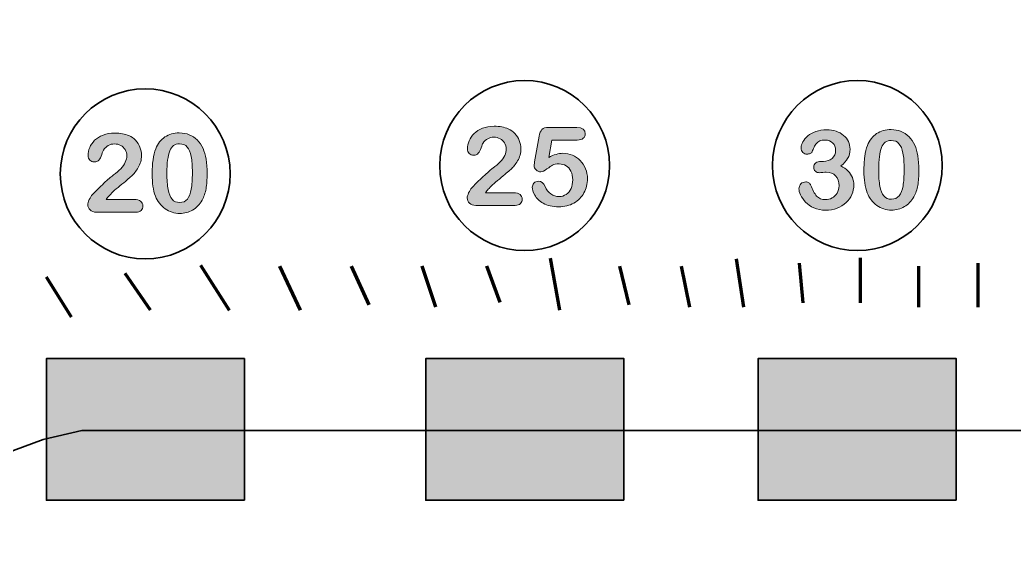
# Model space of a CAD drawing. Header units: inches. Extents: x 4.6 to 20.9, y -20.8 to -6.4.
# Drawn here: x 8.3 to 11.813, y -10.14 to -8.247 of the extents above; entities that cross this region are included whole.
import ezdxf

# ---------------------------------------------------------------- set-up
doc = ezdxf.new("R2010")
doc.units = ezdxf.units.IN
doc.header["$MEASUREMENT"] = 0
for name, color, linetype in [('Decorations', 7, 'Continuous'), ('Gold Things', 7, 'Continuous'), ('Parts Outlines', 7, 'Continuous'), ('Text', 7, 'Continuous')]:
    doc.layers.add(name, color=color, linetype=linetype)

# ---------------------------------------------------------------- blocks, each defined once
blk = doc.blocks.new('block 8')
at = {"layer": 'Decorations', "true_color": 0x231f20}
h = blk.add_hatch(color=179, dxfattribs=at)
h.dxf.hatch_style = 2
edge = h.paths.add_edge_path()
edge.add_spline(control_points=[(8.6054, -8.8807), (8.6054, -8.8807), (8.7043, -8.8807), (8.7043, -8.8807), (8.7142, -8.8807), (8.7217, -8.8827), (8.7269, -8.8868), (8.7321, -8.8908), (8.7347, -8.8963), (8.7347, -8.9033), (8.7347, -8.9095), (8.7326, -8.9147), (8.7285, -8.919), (8.7244, -8.9233), (8.7182, -8.9255), (8.7098, -8.9255), (8.7098, -8.9255), (8.5704, -8.9255), (8.5704, -8.9255), (8.5609, -8.9255), (8.5535, -8.9228), (8.5482, -8.9176), (8.5429, -8.9123), (8.5403, -8.9062), (8.5403, -8.8991), (8.5403, -8.8946), (8.542, -8.8885), (8.5454, -8.881), (8.5488, -8.8735), (8.5525, -8.8676), (8.5565, -8.8633), (8.5733, -8.8459), (8.5885, -8.8309), (8.602, -8.8185), (8.6155, -8.806), (8.6252, -8.7979), (8.631, -8.794), (8.6414, -8.7866), (8.65, -8.7793), (8.6569, -8.7719), (8.6638, -8.7645), (8.669, -8.7569), (8.6726, -8.7491), (8.6762, -8.7414), (8.678, -8.7338), (8.678, -8.7263), (8.678, -8.7182), (8.6761, -8.711), (8.6722, -8.7046), (8.6684, -8.6982), (8.6631, -8.6933), (8.6565, -8.6897), (8.6499, -8.6862), (8.6426, -8.6844), (8.6348, -8.6844), (8.6183, -8.6844), (8.6052, -8.6917), (8.5958, -8.7062), (8.5945, -8.7081), (8.5924, -8.7133), (8.5894, -8.7218), (8.5865, -8.7302), (8.5831, -8.7367), (8.5794, -8.7413), (8.5757, -8.7458), (8.5702, -8.7481), (8.563, -8.7481), (8.5567, -8.7481), (8.5514, -8.746), (8.5473, -8.7418), (8.5431, -8.7377), (8.541, -8.732), (8.541, -8.7248), (8.541, -8.7161), (8.543, -8.707), (8.5469, -8.6975), (8.5508, -8.688), (8.5566, -8.6794), (8.5644, -8.6717), (8.5722, -8.664), (8.582, -8.6578), (8.594, -8.6531), (8.6059, -8.6483), (8.6199, -8.646), (8.6359, -8.646), (8.6553, -8.646), (8.6718, -8.649), (8.6854, -8.6551), (8.6942, -8.6591), (8.702, -8.6647), (8.7087, -8.6717), (8.7154, -8.6788), (8.7206, -8.687), (8.7243, -8.6963), (8.7281, -8.7055), (8.7299, -8.7152), (8.7299, -8.7252), (8.7299, -8.7408), (8.726, -8.7551), (8.7183, -8.7679), (8.7105, -8.7807), (8.7026, -8.7908), (8.6945, -8.798), (8.6864, -8.8053), (8.6729, -8.8167), (8.6539, -8.8322), (8.6348, -8.8478), (8.6218, -8.8598), (8.6147, -8.8684), (8.6117, -8.8718), (8.6086, -8.8759), (8.6054, -8.8807)], knot_values=[0, 0, 0, 0, 1, 1, 1, 2, 2, 2, 3, 3, 3, 4, 4, 4, 5, 5, 5, 6, 6, 6, 7, 7, 7, 8, 8, 8, 9, 9, 9, 10, 10, 10, 11, 11, 11, 12, 12, 12, 13, 13, 13, 14, 14, 14, 15, 15, 15, 16, 16, 16, 17, 17, 17, 18, 18, 18, 19, 19, 19, 20, 20, 20, 21, 21, 21, 22, 22, 22, 23, 23, 23, 24, 24, 24, 25, 25, 25, 26, 26, 26, 27, 27, 27, 28, 28, 28, 29, 29, 29, 30, 30, 30, 31, 31, 31, 32, 32, 32, 33, 33, 33, 34, 34, 34, 35, 35, 35, 36, 36, 36, 37, 37, 37, 37], degree=3, periodic=1)
h = blk.add_hatch(color=179, dxfattribs=at)
h.dxf.hatch_style = 2
edge = h.paths.add_edge_path()
edge.add_spline(control_points=[(8.9617, -8.7892), (8.9617, -8.8099), (8.9604, -8.8277), (8.9579, -8.8426), (8.9553, -8.8575), (8.9507, -8.8711), (8.9438, -8.8832), (8.9353, -8.8981), (8.9241, -8.9096), (8.9105, -8.9177), (8.8969, -8.9258), (8.8817, -8.9298), (8.865, -8.9298), (8.8458, -8.9298), (8.8286, -8.9244), (8.8134, -8.9135), (8.7982, -8.9026), (8.7867, -8.8876), (8.779, -8.8684), (8.7751, -8.8579), (8.7722, -8.8464), (8.7704, -8.8336), (8.7685, -8.821), (8.7676, -8.8072), (8.7676, -8.7924), (8.7676, -8.7734), (8.7686, -8.7562), (8.7707, -8.7409), (8.7727, -8.7256), (8.7758, -8.7125), (8.7801, -8.7015), (8.7876, -8.6833), (8.7984, -8.6694), (8.8126, -8.6599), (8.8269, -8.6504), (8.8438, -8.6456), (8.8635, -8.6456), (8.8765, -8.6456), (8.8883, -8.6477), (8.8989, -8.6519), (8.9096, -8.6562), (8.9189, -8.6623), (8.9269, -8.6705), (8.9349, -8.6786), (8.9417, -8.6887), (8.9473, -8.7007), (8.9569, -8.7216), (8.9617, -8.7511), (8.9617, -8.7892)], knot_values=[0, 0, 0, 0, 1, 1, 1, 2, 2, 2, 3, 3, 3, 4, 4, 4, 5, 5, 5, 6, 6, 6, 7, 7, 7, 8, 8, 8, 9, 9, 9, 10, 10, 10, 11, 11, 11, 12, 12, 12, 13, 13, 13, 14, 14, 14, 15, 15, 15, 16, 16, 16, 16], degree=3, periodic=1)
edge = h.paths.add_edge_path()
edge.add_spline(control_points=[(8.9097, -8.7854), (8.9097, -8.7623), (8.9083, -8.7434), (8.9056, -8.7287), (8.9028, -8.714), (8.8981, -8.7028), (8.8916, -8.6953), (8.885, -8.6878), (8.8759, -8.6841), (8.8643, -8.6841), (8.8476, -8.6841), (8.836, -8.6925), (8.8295, -8.7093), (8.823, -8.726), (8.8197, -8.752), (8.8197, -8.7869), (8.8197, -8.8107), (8.8211, -8.8301), (8.8239, -8.8453), (8.8267, -8.8605), (8.8314, -8.8719), (8.8379, -8.8797), (8.8445, -8.8875), (8.8534, -8.8913), (8.8646, -8.8913), (8.8763, -8.8913), (8.8854, -8.8873), (8.8919, -8.8792), (8.8985, -8.8711), (8.9031, -8.8596), (8.9058, -8.8445), (8.9084, -8.8295), (8.9097, -8.8098), (8.9097, -8.7854)], knot_values=[0, 0, 0, 0, 1, 1, 1, 2, 2, 2, 3, 3, 3, 4, 4, 4, 5, 5, 5, 6, 6, 6, 7, 7, 7, 8, 8, 8, 9, 9, 9, 10, 10, 10, 11, 11, 11, 11], degree=3, periodic=1)
at = {"layer": 'Decorations', "lineweight": 0}
for points, knots in [([(8.6054, -8.8807), (8.6054, -8.8807), (8.7043, -8.8807), (8.7043, -8.8807), (8.7142, -8.8807), (8.7217, -8.8827), (8.7269, -8.8868), (8.7321, -8.8908), (8.7347, -8.8963), (8.7347, -8.9033), (8.7347, -8.9095), (8.7326, -8.9147), (8.7285, -8.919), (8.7244, -8.9233), (8.7182, -8.9255), (8.7098, -8.9255), (8.7098, -8.9255), (8.5704, -8.9255), (8.5704, -8.9255), (8.5609, -8.9255), (8.5535, -8.9228), (8.5482, -8.9176), (8.5429, -8.9123), (8.5403, -8.9062), (8.5403, -8.8991), (8.5403, -8.8946), (8.542, -8.8885), (8.5454, -8.881), (8.5488, -8.8735), (8.5525, -8.8676), (8.5565, -8.8633), (8.5733, -8.8459), (8.5885, -8.8309), (8.602, -8.8185), (8.6155, -8.806), (8.6252, -8.7979), (8.631, -8.794), (8.6414, -8.7866), (8.65, -8.7793), (8.6569, -8.7719), (8.6638, -8.7645), (8.669, -8.7569), (8.6726, -8.7491), (8.6762, -8.7414), (8.678, -8.7338), (8.678, -8.7263), (8.678, -8.7182), (8.6761, -8.711), (8.6722, -8.7046), (8.6684, -8.6982), (8.6631, -8.6933), (8.6565, -8.6897), (8.6499, -8.6862), (8.6426, -8.6844), (8.6348, -8.6844), (8.6183, -8.6844), (8.6052, -8.6917), (8.5958, -8.7062), (8.5945, -8.7081), (8.5924, -8.7133), (8.5894, -8.7218), (8.5865, -8.7302), (8.5831, -8.7367), (8.5794, -8.7413), (8.5757, -8.7458), (8.5702, -8.7481), (8.563, -8.7481), (8.5567, -8.7481), (8.5514, -8.746), (8.5473, -8.7418), (8.5431, -8.7377), (8.541, -8.732), (8.541, -8.7248), (8.541, -8.7161), (8.543, -8.707), (8.5469, -8.6975), (8.5508, -8.688), (8.5566, -8.6794), (8.5644, -8.6717), (8.5722, -8.664), (8.582, -8.6578), (8.594, -8.6531), (8.6059, -8.6483), (8.6199, -8.646), (8.6359, -8.646), (8.6553, -8.646), (8.6718, -8.649), (8.6854, -8.6551), (8.6942, -8.6591), (8.702, -8.6647), (8.7087, -8.6717), (8.7154, -8.6788), (8.7206, -8.687), (8.7243, -8.6963), (8.7281, -8.7055), (8.7299, -8.7152), (8.7299, -8.7252), (8.7299, -8.7408), (8.726, -8.7551), (8.7183, -8.7679), (8.7105, -8.7807), (8.7026, -8.7908), (8.6945, -8.798), (8.6864, -8.8053), (8.6729, -8.8167), (8.6539, -8.8322), (8.6348, -8.8478), (8.6218, -8.8598), (8.6147, -8.8684), (8.6117, -8.8718), (8.6086, -8.8759), (8.6054, -8.8807)], [0, 0, 0, 0, 1, 1, 1, 2, 2, 2, 3, 3, 3, 4, 4, 4, 5, 5, 5, 6, 6, 6, 7, 7, 7, 8, 8, 8, 9, 9, 9, 10, 10, 10, 11, 11, 11, 12, 12, 12, 13, 13, 13, 14, 14, 14, 15, 15, 15, 16, 16, 16, 17, 17, 17, 18, 18, 18, 19, 19, 19, 20, 20, 20, 21, 21, 21, 22, 22, 22, 23, 23, 23, 24, 24, 24, 25, 25, 25, 26, 26, 26, 27, 27, 27, 28, 28, 28, 29, 29, 29, 30, 30, 30, 31, 31, 31, 32, 32, 32, 33, 33, 33, 34, 34, 34, 35, 35, 35, 36, 36, 36, 37, 37, 37, 37]), ([(8.9617, -8.7892), (8.9617, -8.8099), (8.9604, -8.8277), (8.9579, -8.8426), (8.9553, -8.8575), (8.9507, -8.8711), (8.9438, -8.8832), (8.9353, -8.8981), (8.9241, -8.9096), (8.9105, -8.9177), (8.8969, -8.9258), (8.8817, -8.9298), (8.865, -8.9298), (8.8458, -8.9298), (8.8286, -8.9244), (8.8134, -8.9135), (8.7982, -8.9026), (8.7867, -8.8876), (8.779, -8.8684), (8.7751, -8.8579), (8.7722, -8.8464), (8.7704, -8.8336), (8.7685, -8.821), (8.7676, -8.8072), (8.7676, -8.7924), (8.7676, -8.7734), (8.7686, -8.7562), (8.7707, -8.7409), (8.7727, -8.7256), (8.7758, -8.7125), (8.7801, -8.7015), (8.7876, -8.6833), (8.7984, -8.6694), (8.8126, -8.6599), (8.8269, -8.6504), (8.8438, -8.6456), (8.8635, -8.6456), (8.8765, -8.6456), (8.8883, -8.6477), (8.8989, -8.6519), (8.9096, -8.6562), (8.9189, -8.6623), (8.9269, -8.6705), (8.9349, -8.6786), (8.9417, -8.6887), (8.9473, -8.7007), (8.9569, -8.7216), (8.9617, -8.7511), (8.9617, -8.7892)], [0, 0, 0, 0, 1, 1, 1, 2, 2, 2, 3, 3, 3, 4, 4, 4, 5, 5, 5, 6, 6, 6, 7, 7, 7, 8, 8, 8, 9, 9, 9, 10, 10, 10, 11, 11, 11, 12, 12, 12, 13, 13, 13, 14, 14, 14, 15, 15, 15, 16, 16, 16, 16]), ([(8.9097, -8.7854), (8.9097, -8.7623), (8.9083, -8.7434), (8.9056, -8.7287), (8.9028, -8.714), (8.8981, -8.7028), (8.8916, -8.6953), (8.885, -8.6878), (8.8759, -8.6841), (8.8643, -8.6841), (8.8476, -8.6841), (8.836, -8.6925), (8.8295, -8.7093), (8.823, -8.726), (8.8197, -8.752), (8.8197, -8.7869), (8.8197, -8.8107), (8.8211, -8.8301), (8.8239, -8.8453), (8.8267, -8.8605), (8.8314, -8.8719), (8.8379, -8.8797), (8.8445, -8.8875), (8.8534, -8.8913), (8.8646, -8.8913), (8.8763, -8.8913), (8.8854, -8.8873), (8.8919, -8.8792), (8.8985, -8.8711), (8.9031, -8.8596), (8.9058, -8.8445), (8.9084, -8.8295), (8.9097, -8.8098), (8.9097, -8.7854)], [0, 0, 0, 0, 1, 1, 1, 2, 2, 2, 3, 3, 3, 4, 4, 4, 5, 5, 5, 6, 6, 6, 7, 7, 7, 8, 8, 8, 9, 9, 9, 10, 10, 10, 11, 11, 11, 11])]:
    blk.add_open_spline(points, degree=3, knots=knots, dxfattribs=at)
blk = doc.blocks.new('block 9')
at = {"layer": 'Decorations', "true_color": 0x231f20}
h = blk.add_hatch(color=179, dxfattribs=at)
h.dxf.hatch_style = 2
edge = h.paths.add_edge_path()
edge.add_spline(control_points=[(9.946, -8.8569), (9.946, -8.8569), (10.0449, -8.8569), (10.0449, -8.8569), (10.0548, -8.8569), (10.0623, -8.8589), (10.0675, -8.863), (10.0726, -8.867), (10.0752, -8.8725), (10.0752, -8.8795), (10.0752, -8.8856), (10.0732, -8.8909), (10.0691, -8.8952), (10.065, -8.8995), (10.0587, -8.9016), (10.0504, -8.9016), (10.0504, -8.9016), (9.911, -8.9016), (9.911, -8.9016), (9.9015, -8.9016), (9.8941, -8.899), (9.8888, -8.8938), (9.8835, -8.8885), (9.8808, -8.8824), (9.8808, -8.8753), (9.8808, -8.8707), (9.8825, -8.8647), (9.8859, -8.8572), (9.8894, -8.8497), (9.8931, -8.8438), (9.8971, -8.8395), (9.9139, -8.822), (9.9291, -8.8071), (9.9426, -8.7947), (9.9561, -8.7822), (9.9658, -8.774), (9.9716, -8.7701), (9.9819, -8.7628), (9.9906, -8.7555), (9.9975, -8.748), (10.0043, -8.7407), (10.0096, -8.7331), (10.0132, -8.7253), (10.0168, -8.7176), (10.0186, -8.7099), (10.0186, -8.7025), (10.0186, -8.6944), (10.0166, -8.6872), (10.0128, -8.6808), (10.0089, -8.6744), (10.0037, -8.6694), (9.9971, -8.6659), (9.9904, -8.6624), (9.9832, -8.6606), (9.9754, -8.6606), (9.9588, -8.6606), (9.9458, -8.6679), (9.9363, -8.6824), (9.9351, -8.6843), (9.933, -8.6895), (9.93, -8.6979), (9.927, -8.7064), (9.9237, -8.7129), (9.9199, -8.7175), (9.9162, -8.722), (9.9108, -8.7243), (9.9036, -8.7243), (9.8972, -8.7243), (9.892, -8.7222), (9.8878, -8.718), (9.8837, -8.7139), (9.8816, -8.7082), (9.8816, -8.701), (9.8816, -8.6923), (9.8835, -8.6832), (9.8875, -8.6737), (9.8914, -8.6642), (9.8972, -8.6556), (9.905, -8.6479), (9.9127, -8.6402), (9.9226, -8.634), (9.9346, -8.6293), (9.9465, -8.6245), (9.9605, -8.6221), (9.9765, -8.6221), (9.9958, -8.6221), (10.0123, -8.6252), (10.026, -8.6312), (10.0348, -8.6353), (10.0426, -8.6408), (10.0493, -8.6479), (10.056, -8.655), (10.0612, -8.6632), (10.0649, -8.6725), (10.0686, -8.6817), (10.0705, -8.6914), (10.0705, -8.7013), (10.0705, -8.717), (10.0666, -8.7312), (10.0589, -8.7441), (10.0511, -8.7569), (10.0431, -8.7669), (10.0351, -8.7742), (10.027, -8.7815), (10.0134, -8.7929), (9.9944, -8.8084), (9.9754, -8.8239), (9.9624, -8.836), (9.9553, -8.8446), (9.9523, -8.848), (9.9492, -8.8521), (9.946, -8.8569)], knot_values=[0, 0, 0, 0, 1, 1, 1, 2, 2, 2, 3, 3, 3, 4, 4, 4, 5, 5, 5, 6, 6, 6, 7, 7, 7, 8, 8, 8, 9, 9, 9, 10, 10, 10, 11, 11, 11, 12, 12, 12, 13, 13, 13, 14, 14, 14, 15, 15, 15, 16, 16, 16, 17, 17, 17, 18, 18, 18, 19, 19, 19, 20, 20, 20, 21, 21, 21, 22, 22, 22, 23, 23, 23, 24, 24, 24, 25, 25, 25, 26, 26, 26, 27, 27, 27, 28, 28, 28, 29, 29, 29, 30, 30, 30, 31, 31, 31, 32, 32, 32, 33, 33, 33, 34, 34, 34, 35, 35, 35, 36, 36, 36, 37, 37, 37, 37], degree=3, periodic=1)
h = blk.add_hatch(color=179, dxfattribs=at)
h.dxf.hatch_style = 2
edge = h.paths.add_edge_path()
edge.add_spline(control_points=[(10.2696, -8.6707), (10.2696, -8.6707), (10.1796, -8.6707), (10.1796, -8.6707), (10.1796, -8.6707), (10.1688, -8.732), (10.1688, -8.732), (10.1868, -8.7224), (10.2033, -8.7176), (10.2185, -8.7176), (10.2306, -8.7176), (10.2419, -8.7199), (10.2525, -8.7245), (10.263, -8.729), (10.2723, -8.7353), (10.2803, -8.7433), (10.2882, -8.7513), (10.2945, -8.7608), (10.299, -8.7718), (10.3036, -8.7828), (10.3058, -8.7946), (10.3058, -8.8073), (10.3058, -8.8256), (10.3017, -8.8423), (10.2935, -8.8573), (10.2853, -8.8723), (10.2735, -8.8843), (10.258, -8.8931), (10.2425, -8.9019), (10.2247, -8.9064), (10.2045, -8.9064), (10.1818, -8.9064), (10.1635, -8.9022), (10.1494, -8.8939), (10.1353, -8.8855), (10.1254, -8.876), (10.1195, -8.8651), (10.1136, -8.8544), (10.1107, -8.8449), (10.1107, -8.8368), (10.1107, -8.8319), (10.1127, -8.8272), (10.1168, -8.8228), (10.1209, -8.8184), (10.1261, -8.8162), (10.1323, -8.8162), (10.1429, -8.8162), (10.1508, -8.8223), (10.156, -8.8346), (10.161, -8.8458), (10.1678, -8.8545), (10.1764, -8.8608), (10.185, -8.867), (10.1946, -8.8702), (10.2052, -8.8702), (10.2149, -8.8702), (10.2235, -8.8676), (10.2308, -8.8626), (10.2381, -8.8575), (10.2438, -8.8506), (10.2478, -8.8418), (10.2517, -8.8329), (10.2537, -8.8229), (10.2537, -8.8116), (10.2537, -8.7995), (10.2516, -8.7891), (10.2473, -8.7805), (10.243, -8.772), (10.2372, -8.7655), (10.23, -8.7613), (10.2228, -8.7571), (10.2148, -8.755), (10.206, -8.755), (10.1951, -8.755), (10.1873, -8.7563), (10.1827, -8.7589), (10.178, -8.7616), (10.1713, -8.7662), (10.1625, -8.7729), (10.1537, -8.7795), (10.1465, -8.7828), (10.1408, -8.7828), (10.1346, -8.7828), (10.1291, -8.7806), (10.1243, -8.7761), (10.1195, -8.7716), (10.1171, -8.7665), (10.1171, -8.7608), (10.1171, -8.7602), (10.1178, -8.7559), (10.1192, -8.748), (10.1192, -8.748), (10.1351, -8.6572), (10.1351, -8.6572), (10.1369, -8.6463), (10.1402, -8.6384), (10.145, -8.6335), (10.1498, -8.6286), (10.1576, -8.6261), (10.1685, -8.6261), (10.1685, -8.6261), (10.2685, -8.6261), (10.2685, -8.6261), (10.2882, -8.6261), (10.2981, -8.6336), (10.2981, -8.6487), (10.2981, -8.6552), (10.2957, -8.6605), (10.2909, -8.6646), (10.2861, -8.6686), (10.279, -8.6707), (10.2696, -8.6707)], knot_values=[0, 0, 0, 0, 1, 1, 1, 2, 2, 2, 3, 3, 3, 4, 4, 4, 5, 5, 5, 6, 6, 6, 7, 7, 7, 8, 8, 8, 9, 9, 9, 10, 10, 10, 11, 11, 11, 12, 12, 12, 13, 13, 13, 14, 14, 14, 15, 15, 15, 16, 16, 16, 17, 17, 17, 18, 18, 18, 19, 19, 19, 20, 20, 20, 21, 21, 21, 22, 22, 22, 23, 23, 23, 24, 24, 24, 25, 25, 25, 26, 26, 26, 27, 27, 27, 28, 28, 28, 29, 29, 29, 30, 30, 30, 31, 31, 31, 32, 32, 32, 33, 33, 33, 34, 34, 34, 35, 35, 35, 36, 36, 36, 37, 37, 37, 37], degree=3, periodic=1)
at = {"layer": 'Decorations', "lineweight": 0}
for points in [[(9.946, -8.8569), (9.946, -8.8569), (10.0449, -8.8569), (10.0449, -8.8569), (10.0548, -8.8569), (10.0623, -8.8589), (10.0675, -8.863), (10.0726, -8.867), (10.0752, -8.8725), (10.0752, -8.8795), (10.0752, -8.8856), (10.0732, -8.8909), (10.0691, -8.8952), (10.065, -8.8995), (10.0587, -8.9016), (10.0504, -8.9016), (10.0504, -8.9016), (9.911, -8.9016), (9.911, -8.9016), (9.9015, -8.9016), (9.8941, -8.899), (9.8888, -8.8938), (9.8835, -8.8885), (9.8808, -8.8824), (9.8808, -8.8753), (9.8808, -8.8707), (9.8825, -8.8647), (9.8859, -8.8572), (9.8894, -8.8497), (9.8931, -8.8438), (9.8971, -8.8395), (9.9139, -8.822), (9.9291, -8.8071), (9.9426, -8.7947), (9.9561, -8.7822), (9.9658, -8.774), (9.9716, -8.7701), (9.9819, -8.7628), (9.9906, -8.7555), (9.9975, -8.748), (10.0043, -8.7407), (10.0096, -8.7331), (10.0132, -8.7253), (10.0168, -8.7176), (10.0186, -8.7099), (10.0186, -8.7025), (10.0186, -8.6944), (10.0166, -8.6872), (10.0128, -8.6808), (10.0089, -8.6744), (10.0037, -8.6694), (9.9971, -8.6659), (9.9904, -8.6624), (9.9832, -8.6606), (9.9754, -8.6606), (9.9588, -8.6606), (9.9458, -8.6679), (9.9363, -8.6824), (9.9351, -8.6843), (9.933, -8.6895), (9.93, -8.6979), (9.927, -8.7064), (9.9237, -8.7129), (9.9199, -8.7175), (9.9162, -8.722), (9.9108, -8.7243), (9.9036, -8.7243), (9.8972, -8.7243), (9.892, -8.7222), (9.8878, -8.718), (9.8837, -8.7139), (9.8816, -8.7082), (9.8816, -8.701), (9.8816, -8.6923), (9.8835, -8.6832), (9.8875, -8.6737), (9.8914, -8.6642), (9.8972, -8.6556), (9.905, -8.6479), (9.9127, -8.6402), (9.9226, -8.634), (9.9346, -8.6293), (9.9465, -8.6245), (9.9605, -8.6221), (9.9765, -8.6221), (9.9958, -8.6221), (10.0123, -8.6252), (10.026, -8.6312), (10.0348, -8.6353), (10.0426, -8.6408), (10.0493, -8.6479), (10.056, -8.655), (10.0612, -8.6632), (10.0649, -8.6725), (10.0686, -8.6817), (10.0705, -8.6914), (10.0705, -8.7013), (10.0705, -8.717), (10.0666, -8.7312), (10.0589, -8.7441), (10.0511, -8.7569), (10.0431, -8.7669), (10.0351, -8.7742), (10.027, -8.7815), (10.0134, -8.7929), (9.9944, -8.8084), (9.9754, -8.8239), (9.9624, -8.836), (9.9553, -8.8446), (9.9523, -8.848), (9.9492, -8.8521), (9.946, -8.8569)], [(10.2696, -8.6707), (10.2696, -8.6707), (10.1796, -8.6707), (10.1796, -8.6707), (10.1796, -8.6707), (10.1688, -8.732), (10.1688, -8.732), (10.1868, -8.7224), (10.2033, -8.7176), (10.2185, -8.7176), (10.2306, -8.7176), (10.2419, -8.7199), (10.2525, -8.7245), (10.263, -8.729), (10.2723, -8.7353), (10.2803, -8.7433), (10.2882, -8.7513), (10.2945, -8.7608), (10.299, -8.7718), (10.3036, -8.7828), (10.3058, -8.7946), (10.3058, -8.8073), (10.3058, -8.8256), (10.3017, -8.8423), (10.2935, -8.8573), (10.2853, -8.8723), (10.2735, -8.8843), (10.258, -8.8931), (10.2425, -8.9019), (10.2247, -8.9064), (10.2045, -8.9064), (10.1818, -8.9064), (10.1635, -8.9022), (10.1494, -8.8939), (10.1353, -8.8855), (10.1254, -8.876), (10.1195, -8.8651), (10.1136, -8.8544), (10.1107, -8.8449), (10.1107, -8.8368), (10.1107, -8.8319), (10.1127, -8.8272), (10.1168, -8.8228), (10.1209, -8.8184), (10.1261, -8.8162), (10.1323, -8.8162), (10.1429, -8.8162), (10.1508, -8.8223), (10.156, -8.8346), (10.161, -8.8458), (10.1678, -8.8545), (10.1764, -8.8608), (10.185, -8.867), (10.1946, -8.8702), (10.2052, -8.8702), (10.2149, -8.8702), (10.2235, -8.8676), (10.2308, -8.8626), (10.2381, -8.8575), (10.2438, -8.8506), (10.2478, -8.8418), (10.2517, -8.8329), (10.2537, -8.8229), (10.2537, -8.8116), (10.2537, -8.7995), (10.2516, -8.7891), (10.2473, -8.7805), (10.243, -8.772), (10.2372, -8.7655), (10.23, -8.7613), (10.2228, -8.7571), (10.2148, -8.755), (10.206, -8.755), (10.1951, -8.755), (10.1873, -8.7563), (10.1827, -8.7589), (10.178, -8.7616), (10.1713, -8.7662), (10.1625, -8.7729), (10.1537, -8.7795), (10.1465, -8.7828), (10.1408, -8.7828), (10.1346, -8.7828), (10.1291, -8.7806), (10.1243, -8.7761), (10.1195, -8.7716), (10.1171, -8.7665), (10.1171, -8.7608), (10.1171, -8.7602), (10.1178, -8.7559), (10.1192, -8.748), (10.1192, -8.748), (10.1351, -8.6572), (10.1351, -8.6572), (10.1369, -8.6463), (10.1402, -8.6384), (10.145, -8.6335), (10.1498, -8.6286), (10.1576, -8.6261), (10.1685, -8.6261), (10.1685, -8.6261), (10.2685, -8.6261), (10.2685, -8.6261), (10.2882, -8.6261), (10.2981, -8.6336), (10.2981, -8.6487), (10.2981, -8.6552), (10.2957, -8.6605), (10.2909, -8.6646), (10.2861, -8.6686), (10.279, -8.6707), (10.2696, -8.6707)]]:
    blk.add_open_spline(points, degree=3, knots=[0, 0, 0, 0, 1, 1, 1, 2, 2, 2, 3, 3, 3, 4, 4, 4, 5, 5, 5, 6, 6, 6, 7, 7, 7, 8, 8, 8, 9, 9, 9, 10, 10, 10, 11, 11, 11, 12, 12, 12, 13, 13, 13, 14, 14, 14, 15, 15, 15, 16, 16, 16, 17, 17, 17, 18, 18, 18, 19, 19, 19, 20, 20, 20, 21, 21, 21, 22, 22, 22, 23, 23, 23, 24, 24, 24, 25, 25, 25, 26, 26, 26, 27, 27, 27, 28, 28, 28, 29, 29, 29, 30, 30, 30, 31, 31, 31, 32, 32, 32, 33, 33, 33, 34, 34, 34, 35, 35, 35, 36, 36, 36, 37, 37, 37, 37], dxfattribs=at)
blk = doc.blocks.new('block 10')
at = {"layer": 'Decorations', "true_color": 0x231f20}
h = blk.add_hatch(color=179, dxfattribs=at)
h.dxf.hatch_style = 2
edge = h.paths.add_edge_path()
edge.add_spline(control_points=[(11.1402, -8.746), (11.1518, -8.746), (11.1619, -8.7426), (11.1702, -8.7358), (11.1786, -8.729), (11.1828, -8.7192), (11.1828, -8.7064), (11.1828, -8.6967), (11.1795, -8.6883), (11.1728, -8.6813), (11.1661, -8.6743), (11.1571, -8.6708), (11.1457, -8.6708), (11.138, -8.6708), (11.1317, -8.6719), (11.1267, -8.674), (11.1217, -8.6762), (11.1177, -8.679), (11.1148, -8.6825), (11.1119, -8.6861), (11.1092, -8.6906), (11.1066, -8.6962), (11.104, -8.7017), (11.1016, -8.707), (11.0995, -8.7119), (11.0982, -8.7146), (11.096, -8.7166), (11.0927, -8.7182), (11.0894, -8.7197), (11.0856, -8.7204), (11.0813, -8.7204), (11.0763, -8.7204), (11.0716, -8.7184), (11.0674, -8.7143), (11.0632, -8.7102), (11.061, -8.7047), (11.061, -8.6979), (11.061, -8.6913), (11.063, -8.6844), (11.067, -8.6771), (11.071, -8.6699), (11.0768, -8.663), (11.0845, -8.6564), (11.0921, -8.6498), (11.1016, -8.6445), (11.1129, -8.6406), (11.1243, -8.6366), (11.137, -8.6346), (11.151, -8.6346), (11.1633, -8.6346), (11.1744, -8.6363), (11.1846, -8.6396), (11.1947, -8.643), (11.2035, -8.6478), (11.2109, -8.6541), (11.2184, -8.6604), (11.224, -8.6678), (11.2278, -8.6761), (11.2316, -8.6844), (11.2335, -8.6934), (11.2335, -8.703), (11.2335, -8.7156), (11.2307, -8.7265), (11.2252, -8.7355), (11.2197, -8.7445), (11.2119, -8.7533), (11.2016, -8.7619), (11.2115, -8.7672), (11.2198, -8.7733), (11.2265, -8.7801), (11.2333, -8.7869), (11.2384, -8.7945), (11.2418, -8.8028), (11.2452, -8.811), (11.2469, -8.82), (11.2469, -8.8296), (11.2469, -8.8411), (11.2446, -8.8522), (11.24, -8.8629), (11.2354, -8.8737), (11.2286, -8.8832), (11.2196, -8.8916), (11.2107, -8.9), (11.2, -8.9066), (11.1877, -8.9113), (11.1754, -8.9161), (11.1618, -8.9184), (11.1469, -8.9184), (11.1317, -8.9184), (11.1181, -8.9157), (11.1061, -8.9103), (11.0941, -8.9049), (11.0843, -8.8981), (11.0765, -8.8899), (11.0687, -8.8818), (11.0628, -8.8733), (11.0588, -8.8646), (11.0549, -8.8559), (11.0529, -8.8487), (11.0529, -8.843), (11.0529, -8.8357), (11.0552, -8.8298), (11.06, -8.8253), (11.0648, -8.8208), (11.0706, -8.8186), (11.0777, -8.8186), (11.0812, -8.8186), (11.0847, -8.8196), (11.0879, -8.8217), (11.0912, -8.8238), (11.0933, -8.8263), (11.0944, -8.8292), (11.1009, -8.8467), (11.108, -8.8598), (11.1155, -8.8683), (11.123, -8.8768), (11.1336, -8.8811), (11.1472, -8.8811), (11.1551, -8.8811), (11.1626, -8.8792), (11.1699, -8.8753), (11.1771, -8.8715), (11.1831, -8.8658), (11.1879, -8.8582), (11.1926, -8.8506), (11.195, -8.8418), (11.195, -8.8318), (11.195, -8.8171), (11.1909, -8.8055), (11.1828, -8.7971), (11.1748, -8.7887), (11.1636, -8.7845), (11.1492, -8.7845), (11.1466, -8.7845), (11.1427, -8.7847), (11.1374, -8.7852), (11.1321, -8.7857), (11.1287, -8.786), (11.1272, -8.786), (11.1202, -8.786), (11.1148, -8.7843), (11.1111, -8.7808), (11.1073, -8.7773), (11.1054, -8.7725), (11.1054, -8.7663), (11.1054, -8.7602), (11.1076, -8.7553), (11.1122, -8.7516), (11.1167, -8.7479), (11.1235, -8.746), (11.1325, -8.746), (11.1325, -8.746), (11.1402, -8.746), (11.1402, -8.746)], knot_values=[0, 0, 0, 0, 1, 1, 1, 2, 2, 2, 3, 3, 3, 4, 4, 4, 5, 5, 5, 6, 6, 6, 7, 7, 7, 8, 8, 8, 9, 9, 9, 10, 10, 10, 11, 11, 11, 12, 12, 12, 13, 13, 13, 14, 14, 14, 15, 15, 15, 16, 16, 16, 17, 17, 17, 18, 18, 18, 19, 19, 19, 20, 20, 20, 21, 21, 21, 22, 22, 22, 23, 23, 23, 24, 24, 24, 25, 25, 25, 26, 26, 26, 27, 27, 27, 28, 28, 28, 29, 29, 29, 30, 30, 30, 31, 31, 31, 32, 32, 32, 33, 33, 33, 34, 34, 34, 35, 35, 35, 36, 36, 36, 37, 37, 37, 38, 38, 38, 39, 39, 39, 40, 40, 40, 41, 41, 41, 42, 42, 42, 43, 43, 43, 44, 44, 44, 45, 45, 45, 46, 46, 46, 47, 47, 47, 48, 48, 48, 49, 49, 49, 50, 50, 50, 51, 51, 51, 51], degree=3, periodic=1)
h = blk.add_hatch(color=179, dxfattribs=at)
h.dxf.hatch_style = 2
edge = h.paths.add_edge_path()
edge.add_spline(control_points=[(11.4767, -8.7775), (11.4767, -8.7982), (11.4755, -8.816), (11.473, -8.8309), (11.4704, -8.8458), (11.4658, -8.8593), (11.4589, -8.8714), (11.4503, -8.8863), (11.4392, -8.8979), (11.4256, -8.9059), (11.4119, -8.914), (11.3968, -8.9181), (11.3801, -8.9181), (11.3609, -8.9181), (11.3437, -8.9126), (11.3285, -8.9018), (11.3133, -8.8909), (11.3018, -8.8759), (11.2941, -8.8567), (11.2902, -8.8462), (11.2873, -8.8346), (11.2855, -8.8219), (11.2837, -8.8092), (11.2827, -8.7955), (11.2827, -8.7807), (11.2827, -8.7616), (11.2837, -8.7444), (11.2858, -8.7291), (11.2878, -8.7139), (11.291, -8.7007), (11.2952, -8.6897), (11.3027, -8.6715), (11.3135, -8.6577), (11.3277, -8.6482), (11.3419, -8.6386), (11.3589, -8.6338), (11.3786, -8.6338), (11.3916, -8.6338), (11.4034, -8.636), (11.414, -8.6402), (11.4246, -8.6444), (11.434, -8.6506), (11.442, -8.6588), (11.45, -8.6669), (11.4568, -8.677), (11.4623, -8.689), (11.472, -8.7098), (11.4767, -8.7393), (11.4767, -8.7775)], knot_values=[0, 0, 0, 0, 1, 1, 1, 2, 2, 2, 3, 3, 3, 4, 4, 4, 5, 5, 5, 6, 6, 6, 7, 7, 7, 8, 8, 8, 9, 9, 9, 10, 10, 10, 11, 11, 11, 12, 12, 12, 13, 13, 13, 14, 14, 14, 15, 15, 15, 16, 16, 16, 16], degree=3, periodic=1)
edge = h.paths.add_edge_path()
edge.add_spline(control_points=[(11.4248, -8.7737), (11.4248, -8.7506), (11.4235, -8.7316), (11.4207, -8.7169), (11.4179, -8.7022), (11.4132, -8.6911), (11.4066, -8.6836), (11.4001, -8.6761), (11.391, -8.6723), (11.3794, -8.6723), (11.3627, -8.6723), (11.3511, -8.6807), (11.3446, -8.6975), (11.3381, -8.7143), (11.3348, -8.7402), (11.3348, -8.7752), (11.3348, -8.7989), (11.3362, -8.8184), (11.339, -8.8336), (11.3418, -8.8487), (11.3465, -8.8602), (11.353, -8.868), (11.3596, -8.8757), (11.3685, -8.8796), (11.3797, -8.8796), (11.3913, -8.8796), (11.4004, -8.8755), (11.407, -8.8675), (11.4136, -8.8594), (11.4182, -8.8478), (11.4208, -8.8328), (11.4235, -8.8178), (11.4248, -8.7981), (11.4248, -8.7737)], knot_values=[0, 0, 0, 0, 1, 1, 1, 2, 2, 2, 3, 3, 3, 4, 4, 4, 5, 5, 5, 6, 6, 6, 7, 7, 7, 8, 8, 8, 9, 9, 9, 10, 10, 10, 11, 11, 11, 11], degree=3, periodic=1)
at = {"layer": 'Decorations', "lineweight": 0}
for points, knots in [([(11.1402, -8.746), (11.1518, -8.746), (11.1619, -8.7426), (11.1702, -8.7358), (11.1786, -8.729), (11.1828, -8.7192), (11.1828, -8.7064), (11.1828, -8.6967), (11.1795, -8.6883), (11.1728, -8.6813), (11.1661, -8.6743), (11.1571, -8.6708), (11.1457, -8.6708), (11.138, -8.6708), (11.1317, -8.6719), (11.1267, -8.674), (11.1217, -8.6762), (11.1177, -8.679), (11.1148, -8.6825), (11.1119, -8.6861), (11.1092, -8.6906), (11.1066, -8.6962), (11.104, -8.7017), (11.1016, -8.707), (11.0995, -8.7119), (11.0982, -8.7146), (11.096, -8.7166), (11.0927, -8.7182), (11.0894, -8.7197), (11.0856, -8.7204), (11.0813, -8.7204), (11.0763, -8.7204), (11.0716, -8.7184), (11.0674, -8.7143), (11.0632, -8.7102), (11.061, -8.7047), (11.061, -8.6979), (11.061, -8.6913), (11.063, -8.6844), (11.067, -8.6771), (11.071, -8.6699), (11.0768, -8.663), (11.0845, -8.6564), (11.0921, -8.6498), (11.1016, -8.6445), (11.1129, -8.6406), (11.1243, -8.6366), (11.137, -8.6346), (11.151, -8.6346), (11.1633, -8.6346), (11.1744, -8.6363), (11.1846, -8.6396), (11.1947, -8.643), (11.2035, -8.6478), (11.2109, -8.6541), (11.2184, -8.6604), (11.224, -8.6678), (11.2278, -8.6761), (11.2316, -8.6844), (11.2335, -8.6934), (11.2335, -8.703), (11.2335, -8.7156), (11.2307, -8.7265), (11.2252, -8.7355), (11.2197, -8.7445), (11.2119, -8.7533), (11.2016, -8.7619), (11.2115, -8.7672), (11.2198, -8.7733), (11.2265, -8.7801), (11.2333, -8.7869), (11.2384, -8.7945), (11.2418, -8.8028), (11.2452, -8.811), (11.2469, -8.82), (11.2469, -8.8296), (11.2469, -8.8411), (11.2446, -8.8522), (11.24, -8.8629), (11.2354, -8.8737), (11.2286, -8.8832), (11.2196, -8.8916), (11.2107, -8.9), (11.2, -8.9066), (11.1877, -8.9113), (11.1754, -8.9161), (11.1618, -8.9184), (11.1469, -8.9184), (11.1317, -8.9184), (11.1181, -8.9157), (11.1061, -8.9103), (11.0941, -8.9049), (11.0843, -8.8981), (11.0765, -8.8899), (11.0687, -8.8818), (11.0628, -8.8733), (11.0588, -8.8646), (11.0549, -8.8559), (11.0529, -8.8487), (11.0529, -8.843), (11.0529, -8.8357), (11.0552, -8.8298), (11.06, -8.8253), (11.0648, -8.8208), (11.0706, -8.8186), (11.0777, -8.8186), (11.0812, -8.8186), (11.0847, -8.8196), (11.0879, -8.8217), (11.0912, -8.8238), (11.0933, -8.8263), (11.0944, -8.8292), (11.1009, -8.8467), (11.108, -8.8598), (11.1155, -8.8683), (11.123, -8.8768), (11.1336, -8.8811), (11.1472, -8.8811), (11.1551, -8.8811), (11.1626, -8.8792), (11.1699, -8.8753), (11.1771, -8.8715), (11.1831, -8.8658), (11.1879, -8.8582), (11.1926, -8.8506), (11.195, -8.8418), (11.195, -8.8318), (11.195, -8.8171), (11.1909, -8.8055), (11.1828, -8.7971), (11.1748, -8.7887), (11.1636, -8.7845), (11.1492, -8.7845), (11.1466, -8.7845), (11.1427, -8.7847), (11.1374, -8.7852), (11.1321, -8.7857), (11.1287, -8.786), (11.1272, -8.786), (11.1202, -8.786), (11.1148, -8.7843), (11.1111, -8.7808), (11.1073, -8.7773), (11.1054, -8.7725), (11.1054, -8.7663), (11.1054, -8.7602), (11.1076, -8.7553), (11.1122, -8.7516), (11.1167, -8.7479), (11.1235, -8.746), (11.1325, -8.746), (11.1325, -8.746), (11.1402, -8.746), (11.1402, -8.746)], [0, 0, 0, 0, 1, 1, 1, 2, 2, 2, 3, 3, 3, 4, 4, 4, 5, 5, 5, 6, 6, 6, 7, 7, 7, 8, 8, 8, 9, 9, 9, 10, 10, 10, 11, 11, 11, 12, 12, 12, 13, 13, 13, 14, 14, 14, 15, 15, 15, 16, 16, 16, 17, 17, 17, 18, 18, 18, 19, 19, 19, 20, 20, 20, 21, 21, 21, 22, 22, 22, 23, 23, 23, 24, 24, 24, 25, 25, 25, 26, 26, 26, 27, 27, 27, 28, 28, 28, 29, 29, 29, 30, 30, 30, 31, 31, 31, 32, 32, 32, 33, 33, 33, 34, 34, 34, 35, 35, 35, 36, 36, 36, 37, 37, 37, 38, 38, 38, 39, 39, 39, 40, 40, 40, 41, 41, 41, 42, 42, 42, 43, 43, 43, 44, 44, 44, 45, 45, 45, 46, 46, 46, 47, 47, 47, 48, 48, 48, 49, 49, 49, 50, 50, 50, 51, 51, 51, 51]), ([(11.4767, -8.7775), (11.4767, -8.7982), (11.4755, -8.816), (11.473, -8.8309), (11.4704, -8.8458), (11.4658, -8.8593), (11.4589, -8.8714), (11.4503, -8.8863), (11.4392, -8.8979), (11.4256, -8.9059), (11.4119, -8.914), (11.3968, -8.9181), (11.3801, -8.9181), (11.3609, -8.9181), (11.3437, -8.9126), (11.3285, -8.9018), (11.3133, -8.8909), (11.3018, -8.8759), (11.2941, -8.8567), (11.2902, -8.8462), (11.2873, -8.8346), (11.2855, -8.8219), (11.2837, -8.8092), (11.2827, -8.7955), (11.2827, -8.7807), (11.2827, -8.7616), (11.2837, -8.7444), (11.2858, -8.7291), (11.2878, -8.7139), (11.291, -8.7007), (11.2952, -8.6897), (11.3027, -8.6715), (11.3135, -8.6577), (11.3277, -8.6482), (11.3419, -8.6386), (11.3589, -8.6338), (11.3786, -8.6338), (11.3916, -8.6338), (11.4034, -8.636), (11.414, -8.6402), (11.4246, -8.6444), (11.434, -8.6506), (11.442, -8.6588), (11.45, -8.6669), (11.4568, -8.677), (11.4623, -8.689), (11.472, -8.7098), (11.4767, -8.7393), (11.4767, -8.7775)], [0, 0, 0, 0, 1, 1, 1, 2, 2, 2, 3, 3, 3, 4, 4, 4, 5, 5, 5, 6, 6, 6, 7, 7, 7, 8, 8, 8, 9, 9, 9, 10, 10, 10, 11, 11, 11, 12, 12, 12, 13, 13, 13, 14, 14, 14, 15, 15, 15, 16, 16, 16, 16]), ([(11.4248, -8.7737), (11.4248, -8.7506), (11.4235, -8.7316), (11.4207, -8.7169), (11.4179, -8.7022), (11.4132, -8.6911), (11.4066, -8.6836), (11.4001, -8.6761), (11.391, -8.6723), (11.3794, -8.6723), (11.3627, -8.6723), (11.3511, -8.6807), (11.3446, -8.6975), (11.3381, -8.7143), (11.3348, -8.7402), (11.3348, -8.7752), (11.3348, -8.7989), (11.3362, -8.8184), (11.339, -8.8336), (11.3418, -8.8487), (11.3465, -8.8602), (11.353, -8.868), (11.3596, -8.8757), (11.3685, -8.8796), (11.3797, -8.8796), (11.3913, -8.8796), (11.4004, -8.8755), (11.407, -8.8675), (11.4136, -8.8594), (11.4182, -8.8478), (11.4208, -8.8328), (11.4235, -8.8178), (11.4248, -8.7981), (11.4248, -8.7737)], [0, 0, 0, 0, 1, 1, 1, 2, 2, 2, 3, 3, 3, 4, 4, 4, 5, 5, 5, 6, 6, 6, 7, 7, 7, 8, 8, 8, 9, 9, 9, 10, 10, 10, 11, 11, 11, 11])]:
    blk.add_open_spline(points, degree=3, knots=knots, dxfattribs=at)

msp = doc.modelspace()

# ---------------------------------------------------------------- hatches: boundary and pattern name
at = {"layer": 'Parts Outlines', "true_color": 0xed1f24}
h = msp.add_hatch(color=22, dxfattribs=at)
h.dxf.hatch_style = 2
h.paths.add_polyline_path([(9.0938, -9.9423), (8.3938, -9.9423), (8.3938, -9.4423), (9.0938, -9.4423)])
h = msp.add_hatch(color=22, dxfattribs=at)
h.dxf.hatch_style = 2
h.paths.add_polyline_path([(10.4344, -9.9423), (9.7344, -9.9423), (9.7344, -9.4423), (10.4344, -9.4423)])
h = msp.add_hatch(color=22, dxfattribs=at)
h.dxf.hatch_style = 2
h.paths.add_polyline_path([(11.6088, -9.9423), (10.9088, -9.9423), (10.9088, -9.4423), (11.6088, -9.4423)])

# ---------------------------------------------------------------- linework, layer by layer
at = {"layer": 'Decorations', "color": 179, "lineweight": 106, "true_color": 0x231f20}
for points in [[(10.1742, -9.0882), (10.2065, -9.2714)], [(11.2692, -9.087), (11.2692, -9.2457)], [(8.938, -9.1128), (9.0401, -9.2716)]]:
    msp.add_lwpolyline(points, dxfattribs=at)
at = {"layer": 'Decorations', "color": 179, "lineweight": 70, "true_color": 0x231f20}
for points in [[(10.8589, -9.2612), (10.8325, -9.0901)], [(9.2913, -9.2714), (9.2185, -9.1162)], [(9.5338, -9.2527), (9.4721, -9.1162)], [(9.7697, -9.2612), (9.7212, -9.1162)], [(9.9968, -9.2445), (9.9505, -9.1162)], [(10.4532, -9.2527), (10.4202, -9.1162)], [(10.6671, -9.2612), (10.6385, -9.1162)], [(11.0684, -9.2457), (11.0552, -9.1056)], [(11.4763, -9.2612), (11.4763, -9.1162)], [(11.6858, -9.2612), (11.6858, -9.1056)], [(8.4821, -9.2957), (8.3938, -9.1546)], [(8.7621, -9.2714), (8.6717, -9.1414)]]:
    msp.add_lwpolyline(points, dxfattribs=at)
at = {"layer": 'Decorations', "color": 179, "lineweight": 35, "true_color": 0x231f20}
for points, knots in [([(17.7595, -8.9959), (17.7595, -8.9959), (17.7595, -18.174), (17.7595, -18.174), (17.7595, -18.174), (17.7595, -18.2627), (17.7595, -18.2627), (17.7595, -18.2627), (17.7793, -19.394), (15.5164, -19.394), (15.5164, -19.394), (15.5164, -19.4645), (15.5164, -19.4645), (15.5164, -19.4645), (15.5164, -20.0601), (15.5164, -20.0601), (15.5164, -20.0601), (15.6985, -20.2612), (15.6985, -20.2612), (15.6985, -20.2612), (15.6985, -20.7081), (15.6985, -20.7081), (15.6985, -20.7081), (15.6985, -20.7904), (15.6985, -20.7904), (15.6985, -20.7904), (6.6383, -20.7904), (6.6383, -20.7904), (6.6383, -20.7904), (6.6383, -20.2612), (6.6383, -20.2612), (6.6383, -20.2612), (6.8204, -20.0775), (6.8204, -20.0775), (6.8204, -20.0775), (6.8204, -19.4146), (6.8204, -19.4146), (4.5574, -19.4146), (4.5772, -18.2386), (4.5772, -18.2386), (4.5772, -18.2386), (4.5772, -17.4861), (4.5772, -17.4861), (4.5772, -17.4861), (4.5772, -8.9782), (4.5772, -8.9782), (4.5772, -8.9782), (4.5772, -8.1324), (4.5772, -8.1324), (4.5772, -6.3537), (5.7971, -6.4716), (5.7971, -6.4716), (5.7971, -6.4716), (6.156, -6.4702), (6.156, -6.4702), (6.156, -6.4702), (15.875, -6.47), (15.875, -6.47), (15.875, -6.47), (16.5429, -6.4716), (16.5429, -6.4716), (16.5429, -6.4716), (17.7544, -6.3584), (17.7544, -8.1324), (17.7544, -8.1324), (17.7595, -8.9959), (17.7595, -8.9959)], [0, 0, 0, 0, 1, 1, 1, 2, 2, 2, 3, 3, 3, 4, 4, 4, 5, 5, 5, 6, 6, 6, 7, 7, 7, 8, 8, 8, 9, 9, 9, 10, 10, 10, 11, 11, 11, 12, 12, 12, 13, 13, 13, 14, 14, 14, 15, 15, 15, 16, 16, 16, 17, 17, 17, 18, 18, 18, 19, 19, 19, 20, 20, 20, 21, 21, 21, 22, 22, 22, 22]), ([(13.3504, -11.1632), (13.4853, -11.1746), (13.4946, -11.3319), (13.4946, -11.3319), (13.4946, -11.3319), (13.4946, -12.9469), (13.4946, -12.9469), (13.4946, -12.9469), (15.1517, -12.9293), (15.1517, -12.9293), (15.1517, -12.9293), (15.1105, -10.8643), (15.1105, -10.8643), (15.0574, -10.6867), (14.9519, -10.207), (14.458, -9.9248), (13.9641, -9.6426), (13.3053, -9.6964), (13.3053, -9.6964), (13.3053, -9.6964), (8.5188, -9.6964), (8.5188, -9.6964), (8.5188, -9.6964), (8.3829, -9.7283), (8.3829, -9.7283), (8.3829, -9.7283), (8.277, -9.7662), (8.277, -9.7662), (8.277, -9.7662), (8.1624, -9.8131), (8.1624, -9.8131), (8.1624, -9.8131), (8.0345, -9.8797), (8.0345, -9.8797), (8.0345, -9.8797), (7.9139, -9.9593), (7.9139, -9.9593), (7.9139, -9.9593), (7.792, -10.0674), (7.792, -10.0674), (7.792, -10.0674), (7.6641, -10.2095), (7.6641, -10.2095), (7.6641, -10.2095), (7.5724, -10.346), (7.5724, -10.346), (7.5724, -10.346), (7.5009, -10.4656), (7.5009, -10.4656), (7.5009, -10.4656), (7.426, -10.61), (7.426, -10.61), (7.426, -10.61), (7.3754, -10.7568), (7.3754, -10.7568), (7.3754, -10.7568), (7.3278, -10.9245), (7.3278, -10.9245), (7.3278, -10.9245), (7.3278, -12.9469), (7.3278, -12.9469), (7.3278, -12.9469), (8.9723, -12.9469), (8.9723, -12.9469), (8.9723, -12.9469), (8.9385, -11.3319), (8.9385, -11.3319), (8.9385, -11.3319), (8.9694, -11.2415), (8.9694, -11.2415), (8.9694, -11.2415), (9.043, -11.1831), (9.043, -11.1831), (9.043, -11.1831), (9.1237, -11.1722), (9.1237, -11.1722), (9.1237, -11.1722), (13.3504, -11.1632), (13.3504, -11.1632)], [0, 0, 0, 0, 1, 1, 1, 2, 2, 2, 3, 3, 3, 4, 4, 4, 5, 5, 5, 6, 6, 6, 7, 7, 7, 8, 8, 8, 9, 9, 9, 10, 10, 10, 11, 11, 11, 12, 12, 12, 13, 13, 13, 14, 14, 14, 15, 15, 15, 16, 16, 16, 17, 17, 17, 18, 18, 18, 19, 19, 19, 20, 20, 20, 21, 21, 21, 22, 22, 22, 23, 23, 23, 24, 24, 24, 25, 25, 25, 26, 26, 26, 26])]:
    msp.add_open_spline(points, degree=3, knots=knots, dxfattribs=at)
at = {"layer": 'Decorations', "color": 178, "lineweight": 35, "true_color": 0x020202}
for points in [[(10.3836, -8.7607), (10.3836, -8.9263), (10.2493, -9.0607), (10.0836, -9.0607), (9.9179, -9.0607), (9.7836, -8.9263), (9.7836, -8.7607), (9.7836, -8.595), (9.9179, -8.4607), (10.0836, -8.4607), (10.2493, -8.4607), (10.3836, -8.595), (10.3836, -8.7607)], [(11.5595, -8.7607), (11.5595, -8.9263), (11.4252, -9.0607), (11.2595, -9.0607), (11.0938, -9.0607), (10.9595, -8.9263), (10.9595, -8.7607), (10.9595, -8.595), (11.0938, -8.4607), (11.2595, -8.4607), (11.4252, -8.4607), (11.5595, -8.595), (11.5595, -8.7607)], [(9.043, -8.79), (9.043, -8.9557), (8.9087, -9.0901), (8.743, -9.0901), (8.5773, -9.0901), (8.443, -8.9557), (8.443, -8.79), (8.443, -8.6244), (8.5773, -8.49), (8.743, -8.49), (8.9087, -8.49), (9.043, -8.6244), (9.043, -8.79)]]:
    msp.add_open_spline(points, degree=3, knots=[0, 0, 0, 0, 1, 1, 1, 2, 2, 2, 3, 3, 3, 4, 4, 4, 4], dxfattribs=at)
at = {"layer": 'Gold Things', "color": 179, "lineweight": 35, "true_color": 0x231f20}
msp.add_open_spline([(17.7683, -8.9959), (17.7683, -8.9959), (17.7683, -18.174), (17.7683, -18.174), (17.7683, -18.174), (17.7683, -18.2627), (17.7683, -18.2627), (17.7683, -18.2627), (17.7881, -19.394), (15.5252, -19.394), (15.5252, -19.394), (15.5252, -19.4645), (15.5252, -19.4645), (15.5252, -19.4645), (15.5252, -20.0601), (15.5252, -20.0601), (15.5252, -20.0601), (15.7073, -20.2612), (15.7073, -20.2612), (15.7073, -20.2612), (15.7073, -20.7081), (15.7073, -20.7081), (15.7073, -20.7081), (15.7073, -20.7904), (15.7073, -20.7904), (15.7073, -20.7904), (6.6471, -20.7904), (6.6471, -20.7904), (6.6471, -20.7904), (6.6471, -20.2612), (6.6471, -20.2612), (6.6471, -20.2612), (6.8292, -20.0775), (6.8292, -20.0775), (6.8292, -20.0775), (6.8292, -19.4146), (6.8292, -19.4146), (4.5662, -19.4146), (4.586, -18.2386), (4.586, -18.2386), (4.586, -18.2386), (4.586, -17.4861), (4.586, -17.4861), (4.586, -17.4861), (4.586, -8.9782), (4.586, -8.9782), (4.586, -8.9782), (4.586, -8.1324), (4.586, -8.1324), (4.586, -6.3537), (5.8059, -6.4716), (5.8059, -6.4716), (5.8059, -6.4716), (6.1648, -6.4702), (6.1648, -6.4702), (6.1648, -6.4702), (15.8838, -6.47), (15.8838, -6.47), (15.8838, -6.47), (16.5517, -6.4716), (16.5517, -6.4716), (16.5517, -6.4716), (17.7632, -6.3584), (17.7632, -8.1324), (17.7632, -8.1324), (17.7683, -8.9959), (17.7683, -8.9959)], degree=3, knots=[0, 0, 0, 0, 1, 1, 1, 2, 2, 2, 3, 3, 3, 4, 4, 4, 5, 5, 5, 6, 6, 6, 7, 7, 7, 8, 8, 8, 9, 9, 9, 10, 10, 10, 11, 11, 11, 12, 12, 12, 13, 13, 13, 14, 14, 14, 15, 15, 15, 16, 16, 16, 17, 17, 17, 18, 18, 18, 19, 19, 19, 20, 20, 20, 21, 21, 21, 22, 22, 22, 22], dxfattribs=at)
at = {"layer": 'Parts Outlines', "color": 179, "lineweight": 35, "true_color": 0x231f20}
for points in [[(9.0938, -9.9423), (8.3938, -9.9423), (8.3938, -9.4423), (9.0938, -9.4423), (9.0938, -9.9423)], [(10.4344, -9.9423), (9.7344, -9.9423), (9.7344, -9.4423), (10.4344, -9.4423), (10.4344, -9.9423)], [(11.6088, -9.9423), (10.9088, -9.9423), (10.9088, -9.4423), (11.6088, -9.4423), (11.6088, -9.9423)]]:
    msp.add_lwpolyline(points, dxfattribs=at)
msp.add_open_spline([(17.7595, -8.9958), (17.7595, -8.9958), (17.7595, -18.174), (17.7595, -18.174), (17.7595, -18.174), (17.7595, -18.2627), (17.7595, -18.2627), (17.7595, -18.2627), (17.7793, -19.394), (15.5164, -19.394), (15.5164, -19.394), (15.5164, -19.4645), (15.5164, -19.4645), (15.5164, -19.4645), (15.5164, -20.0601), (15.5164, -20.0601), (15.5164, -20.0601), (15.6985, -20.2612), (15.6985, -20.2612), (15.6985, -20.2612), (15.6985, -20.7081), (15.6985, -20.7081), (15.6985, -20.7081), (15.6985, -20.7904), (15.6985, -20.7904), (15.6985, -20.7904), (6.6383, -20.7904), (6.6383, -20.7904), (6.6383, -20.7904), (6.6383, -20.2612), (6.6383, -20.2612), (6.6383, -20.2612), (6.8204, -20.0775), (6.8204, -20.0775), (6.8204, -20.0775), (6.8204, -19.4146), (6.8204, -19.4146), (4.5574, -19.4146), (4.5772, -18.2386), (4.5772, -18.2386), (4.5772, -18.2386), (4.5772, -17.486), (4.5772, -17.486), (4.5772, -17.486), (4.5772, -8.9782), (4.5772, -8.9782), (4.5772, -8.9782), (4.5772, -8.1324), (4.5772, -8.1324), (4.5772, -6.3537), (5.7971, -6.4716), (5.7971, -6.4716), (5.7971, -6.4716), (6.156, -6.4702), (6.156, -6.4702), (6.156, -6.4702), (15.875, -6.47), (15.875, -6.47), (15.875, -6.47), (16.5429, -6.4716), (16.5429, -6.4716), (16.5429, -6.4716), (17.7544, -6.3584), (17.7544, -8.1324), (17.7544, -8.1324), (17.7595, -8.9958), (17.7595, -8.9958)], degree=3, knots=[0, 0, 0, 0, 1, 1, 1, 2, 2, 2, 3, 3, 3, 4, 4, 4, 5, 5, 5, 6, 6, 6, 7, 7, 7, 8, 8, 8, 9, 9, 9, 10, 10, 10, 11, 11, 11, 12, 12, 12, 13, 13, 13, 14, 14, 14, 15, 15, 15, 16, 16, 16, 17, 17, 17, 18, 18, 18, 19, 19, 19, 20, 20, 20, 21, 21, 21, 22, 22, 22, 22], dxfattribs=at)
at = {"layer": 'Text', "color": 179, "lineweight": 35, "true_color": 0x231f20}
msp.add_open_spline([(17.7595, -8.9958), (17.7595, -8.9958), (17.7595, -18.174), (17.7595, -18.174), (17.7595, -18.174), (17.7595, -18.2627), (17.7595, -18.2627), (17.7595, -18.2627), (17.7793, -19.394), (15.5164, -19.394), (15.5164, -19.394), (15.5164, -19.4645), (15.5164, -19.4645), (15.5164, -19.4645), (15.5164, -20.0601), (15.5164, -20.0601), (15.5164, -20.0601), (15.6985, -20.2612), (15.6985, -20.2612), (15.6985, -20.2612), (15.6985, -20.7081), (15.6985, -20.7081), (15.6985, -20.7081), (15.6985, -20.7904), (15.6985, -20.7904), (15.6985, -20.7904), (6.6383, -20.7904), (6.6383, -20.7904), (6.6383, -20.7904), (6.6383, -20.2612), (6.6383, -20.2612), (6.6383, -20.2612), (6.8204, -20.0775), (6.8204, -20.0775), (6.8204, -20.0775), (6.8204, -19.4146), (6.8204, -19.4146), (4.5574, -19.4146), (4.5772, -18.2386), (4.5772, -18.2386), (4.5772, -18.2386), (4.5772, -17.486), (4.5772, -17.486), (4.5772, -17.486), (4.5772, -8.9782), (4.5772, -8.9782), (4.5772, -8.9782), (4.5772, -8.1324), (4.5772, -8.1324), (4.5772, -6.3537), (5.7971, -6.4716), (5.7971, -6.4716), (5.7971, -6.4716), (6.156, -6.4702), (6.156, -6.4702), (6.156, -6.4702), (15.875, -6.47), (15.875, -6.47), (15.875, -6.47), (16.5429, -6.4716), (16.5429, -6.4716), (16.5429, -6.4716), (17.7544, -6.3584), (17.7544, -8.1324), (17.7544, -8.1324), (17.7595, -8.9958), (17.7595, -8.9958)], degree=3, knots=[0, 0, 0, 0, 1, 1, 1, 2, 2, 2, 3, 3, 3, 4, 4, 4, 5, 5, 5, 6, 6, 6, 7, 7, 7, 8, 8, 8, 9, 9, 9, 10, 10, 10, 11, 11, 11, 12, 12, 12, 13, 13, 13, 14, 14, 14, 15, 15, 15, 16, 16, 16, 17, 17, 17, 18, 18, 18, 19, 19, 19, 20, 20, 20, 21, 21, 21, 22, 22, 22, 22], dxfattribs=at)

# ---------------------------------------------------------------- block references
at = {"layer": 'Decorations'}
for name in ['block 9', 'block 10', 'block 8']:
    msp.add_blockref(name, (0, 0), dxfattribs=at)

doc.saveas('drawing.dxf')
